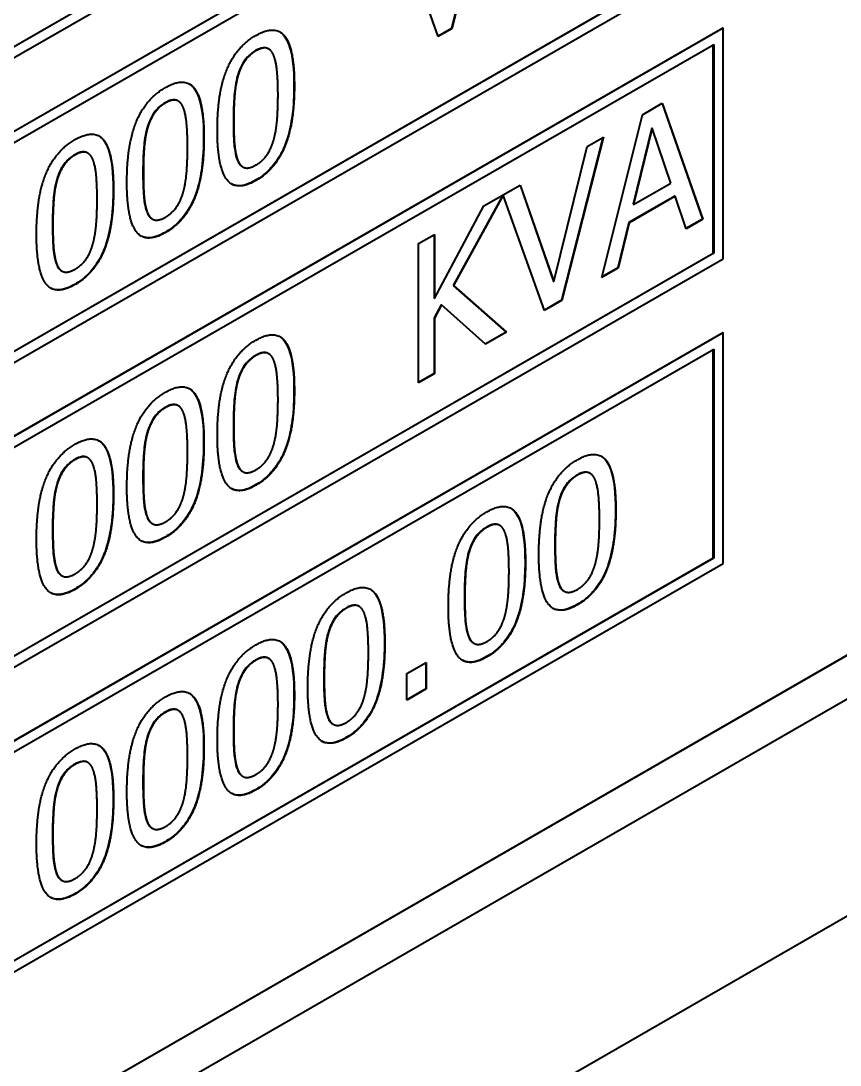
# Model space of a CAD drawing. Header units: millimetres. Extents: x 0 to 4752, y 0 to 3360.
# Drawn here: x 4292.37 to 4304.67, y 2266.93 to 2282.62 of the extents above; entities that cross this region are included whole.
import ezdxf

# ---------------------------------------------------------------- set-up
doc = ezdxf.new("R2010")
doc.units = ezdxf.units.MM
doc.header["$LTSCALE"] = 8
doc.layers.add('가시적인 것(ISO)', color=3, linetype='Continuous', lineweight=40)
doc.layers.add('가시적인 좁은 것(ISO)', color=3, linetype='Continuous', lineweight=35)

msp = doc.modelspace()

# ---------------------------------------------------------------- linework, layer by layer
at = {"layer": '가시적인 것(ISO)'}
for p, q in [((4260.867, 2247.802), (4333.365, 2289.551)), ((4333.371, 2289.548), (4260.868, 2247.796)), ((4339.54, 2289.183), (4254.687, 2240.319)), ((4260.35, 2246.844), (4333.889, 2289.192)), ((4283.967, 2277.286), (4302.918, 2288.199)), ((4284.109, 2277.537), (4302.77, 2288.284)), ((4302.776, 2288.281), (4284.109, 2277.531)), ((4283.961, 2276.177), (4302.912, 2287.09)), ((4302.918, 2287.087), (4283.967, 2276.174)), ((4284.109, 2276.092), (4302.776, 2286.842)), ((4299.32, 2284.411), (4298.835, 2282.503)), ((4299.328, 2284.415), (4298.84, 2282.499)), ((4284.109, 2272.959), (4302.77, 2283.706)), ((4302.776, 2283.702), (4284.109, 2272.952)), ((4298.638, 2282.383), (4298.151, 2283.737)), ((4283.967, 2272.707), (4302.918, 2283.62)), ((4283.961, 2271.599), (4302.912, 2282.512)), ((4302.918, 2282.508), (4283.967, 2271.596)), ((4298.835, 2282.503), (4298.636, 2282.388)), ((4298.84, 2282.499), (4298.638, 2282.383)), ((4298.835, 2282.503), (4298.84, 2282.499)), ((4302.912, 2282.512), (4302.918, 2282.508)), ((4302.918, 2279.042), (4302.918, 2282.508)), ((4284.109, 2271.514), (4302.776, 2282.264)), ((4302.77, 2279.127), (4302.77, 2282.26)), ((4302.776, 2282.264), (4302.776, 2279.124)), ((4296.085, 2282.197), (4296.091, 2282.194)), ((4294.727, 2281.415), (4294.733, 2281.411)), ((4301.707, 2281.207), (4302.003, 2281.378)), ((4302, 2281.376), (4302.608, 2279.639)), ((4302.003, 2281.378), (4302.614, 2279.636)), ((4301.097, 2278.763), (4301.707, 2281.207)), ((4301.844, 2281.007), (4301.565, 2279.861)), ((4301.849, 2281.004), (4301.571, 2279.858)), ((4301.844, 2281.007), (4301.849, 2281.004)), ((4302.13, 2280.18), (4301.849, 2281.004)), ((4301.111, 2280.864), (4300.49, 2278.42)), ((4301.119, 2280.868), (4300.495, 2278.416)), ((4300.874, 2280.727), (4301.119, 2280.868)), ((4300.372, 2278.7), (4300.874, 2280.727)), ((4293.369, 2280.633), (4293.374, 2280.629)), ((4295.698, 2280.425), (4295.704, 2280.421)), ((4299.325, 2279.835), (4299.871, 2280.149)), ((4299.867, 2280.147), (4300.367, 2278.703)), ((4299.871, 2280.149), (4300.372, 2278.7)), ((4301.571, 2279.858), (4302.13, 2280.18)), ((4299.607, 2279.998), (4298.863, 2278.641)), ((4299.614, 2279.996), (4298.869, 2278.638)), ((4299.609, 2279.999), (4299.614, 2279.996)), ((4300.236, 2278.267), (4299.614, 2279.996)), ((4302.19, 2279.984), (4301.499, 2279.586)), ((4302.196, 2279.981), (4301.505, 2279.583)), ((4302.19, 2279.984), (4302.196, 2279.981)), ((4302.36, 2279.49), (4302.196, 2279.981)), ((4298.583, 2278.446), (4299.325, 2279.835)), ((4301.565, 2279.861), (4301.571, 2279.858)), ((4294.34, 2279.643), (4294.345, 2279.639)), ((4301.499, 2279.586), (4301.335, 2278.906)), ((4301.505, 2279.583), (4301.34, 2278.903)), ((4301.499, 2279.586), (4301.505, 2279.583)), ((4302.608, 2279.639), (4302.358, 2279.496)), ((4302.614, 2279.636), (4302.36, 2279.49)), ((4302.608, 2279.639), (4302.614, 2279.636)), ((4298.342, 2279.269), (4298.583, 2279.408)), ((4298.342, 2277.176), (4298.342, 2279.269)), ((4298.577, 2279.404), (4298.577, 2278.449)), ((4298.583, 2279.408), (4298.583, 2278.446)), ((4284.109, 2268.381), (4302.77, 2279.127)), ((4302.776, 2279.124), (4284.109, 2268.374)), ((4302.77, 2279.127), (4302.776, 2279.124)), ((4283.967, 2268.129), (4302.918, 2279.042)), ((4292.981, 2278.86), (4292.987, 2278.857)), ((4301.34, 2278.903), (4301.097, 2278.763)), ((4301.335, 2278.906), (4301.099, 2278.77)), ((4301.335, 2278.906), (4301.34, 2278.903)), ((4298.863, 2278.641), (4299.657, 2277.94)), ((4298.863, 2278.641), (4298.869, 2278.638)), ((4298.869, 2278.638), (4299.662, 2277.937)), ((4300.367, 2278.703), (4300.372, 2278.7)), ((4298.577, 2278.449), (4298.583, 2278.446)), ((4298.682, 2278.352), (4298.577, 2278.154)), ((4298.688, 2278.349), (4298.583, 2278.151)), ((4298.682, 2278.352), (4298.688, 2278.349)), ((4299.35, 2277.757), (4298.688, 2278.349)), ((4300.49, 2278.42), (4300.234, 2278.272)), ((4300.495, 2278.416), (4300.236, 2278.267)), ((4300.49, 2278.42), (4300.495, 2278.416)), ((4298.577, 2278.154), (4298.577, 2277.318)), ((4298.577, 2278.154), (4298.583, 2278.151)), ((4298.583, 2278.151), (4298.583, 2277.315)), ((4283.961, 2267.021), (4302.912, 2277.933)), ((4302.918, 2277.93), (4283.967, 2267.017)), ((4299.657, 2277.94), (4299.345, 2277.761)), ((4299.662, 2277.937), (4299.35, 2277.757)), ((4299.657, 2277.94), (4299.662, 2277.937)), ((4302.912, 2277.933), (4302.918, 2277.93)), ((4302.918, 2274.464), (4302.918, 2277.93)), ((4284.109, 2266.935), (4302.776, 2277.685)), ((4302.776, 2277.685), (4302.776, 2274.546)), ((4296.085, 2277.619), (4296.091, 2277.615)), ((4302.77, 2274.549), (4302.77, 2277.682)), ((4298.577, 2277.318), (4298.342, 2277.183)), ((4298.583, 2277.315), (4298.342, 2277.176)), ((4298.577, 2277.318), (4298.583, 2277.315)), ((4294.727, 2276.836), (4294.733, 2276.833)), ((4293.369, 2276.054), (4293.374, 2276.051)), ((4295.698, 2275.846), (4295.704, 2275.843)), ((4300.915, 2275.821), (4300.92, 2275.818)), ((4294.34, 2275.064), (4294.345, 2275.061)), ((4299.556, 2275.039), (4299.562, 2275.036)), ((4284.109, 2263.802), (4302.77, 2274.549)), ((4302.776, 2274.546), (4284.109, 2263.796)), ((4302.77, 2274.549), (4302.776, 2274.546)), ((4283.967, 2263.551), (4302.918, 2274.464)), ((4292.981, 2274.282), (4292.987, 2274.279)), ((4300.527, 2274.049), (4300.533, 2274.046)), ((4297.444, 2273.823), (4297.449, 2273.819)), ((4299.169, 2273.267), (4299.174, 2273.264)), ((4296.085, 2273.04), (4296.091, 2273.037)), ((4298.166, 2272.811), (4298.456, 2272.978)), ((4298.456, 2272.978), (4298.456, 2272.578)), ((4298.45, 2272.975), (4298.45, 2272.581)), ((4298.166, 2272.411), (4298.166, 2272.811)), ((4298.45, 2272.581), (4298.166, 2272.417)), ((4298.456, 2272.578), (4298.166, 2272.411)), ((4298.45, 2272.581), (4298.456, 2272.578)), ((4294.727, 2272.258), (4294.733, 2272.255)), ((4297.056, 2272.05), (4297.062, 2272.047)), ((4293.369, 2271.476), (4293.374, 2271.473)), ((4295.698, 2271.268), (4295.704, 2271.265)), ((4294.34, 2270.486), (4294.345, 2270.483)), ((4292.981, 2269.704), (4292.987, 2269.7))]:
    msp.add_line(p, q, dxfattribs=at)
for points in [[(4295.32, 2280.973), (4295.32, 2281.54), (4295.603, 2282.227), (4295.899, 2282.398)], [(4295.899, 2282.398), (4296.197, 2282.569), (4296.477, 2282.188), (4296.477, 2281.642)], [(4295.899, 2282.165), (4295.798, 2282.107), (4295.667, 2281.922), (4295.629, 2281.789)], [(4296.165, 2282.101), (4296.128, 2282.187), (4296, 2282.224), (4295.899, 2282.165)], [(4296.231, 2281.5), (4296.231, 2281.715), (4296.201, 2282.015), (4296.165, 2282.101)], [(4295.629, 2281.789), (4295.593, 2281.661), (4295.566, 2281.321), (4295.566, 2281.115)], [(4293.961, 2280.191), (4293.961, 2280.758), (4294.244, 2281.445), (4294.541, 2281.615)], [(4294.541, 2281.615), (4294.839, 2281.787), (4295.119, 2281.405), (4295.119, 2280.859)], [(4296.477, 2281.642), (4296.477, 2281.078), (4296.194, 2280.388), (4295.899, 2280.218)], [(4296.166, 2280.825), (4296.201, 2280.949), (4296.231, 2281.284), (4296.231, 2281.5)], [(4294.541, 2281.383), (4294.44, 2281.325), (4294.309, 2281.139), (4294.271, 2281.007)], [(4294.806, 2281.319), (4294.77, 2281.405), (4294.642, 2281.441), (4294.541, 2281.383)], [(4294.872, 2280.717), (4294.872, 2280.933), (4294.843, 2281.233), (4294.806, 2281.319)], [(4294.271, 2281.007), (4294.234, 2280.879), (4294.208, 2280.538), (4294.208, 2280.333)], [(4295.566, 2281.115), (4295.566, 2280.895), (4295.59, 2280.613), (4295.628, 2280.52)], [(4292.603, 2279.409), (4292.603, 2279.975), (4292.886, 2280.662), (4293.182, 2280.833)], [(4293.182, 2280.833), (4293.48, 2281.005), (4293.76, 2280.623), (4293.76, 2280.077)], [(4295.119, 2280.859), (4295.119, 2280.296), (4294.836, 2279.606), (4294.541, 2279.436)], [(4295.899, 2280.218), (4295.6, 2280.046), (4295.32, 2280.422), (4295.32, 2280.973)], [(4295.899, 2280.451), (4295.999, 2280.508), (4296.129, 2280.693), (4296.166, 2280.825)], [(4294.808, 2280.043), (4294.843, 2280.166), (4294.872, 2280.502), (4294.872, 2280.717)], [(4293.182, 2280.601), (4293.081, 2280.542), (4292.951, 2280.357), (4292.912, 2280.225)], [(4293.448, 2280.537), (4293.411, 2280.622), (4293.284, 2280.659), (4293.182, 2280.601)], [(4293.514, 2279.935), (4293.514, 2280.151), (4293.485, 2280.451), (4293.448, 2280.537)], [(4295.628, 2280.52), (4295.663, 2280.432), (4295.794, 2280.39), (4295.899, 2280.451)], [(4292.912, 2280.225), (4292.876, 2280.097), (4292.849, 2279.756), (4292.849, 2279.551)], [(4294.208, 2280.333), (4294.208, 2280.113), (4294.231, 2279.831), (4294.269, 2279.738)], [(4293.76, 2280.077), (4293.76, 2279.514), (4293.477, 2278.824), (4293.182, 2278.654)], [(4294.541, 2279.436), (4294.242, 2279.264), (4293.961, 2279.64), (4293.961, 2280.191)], [(4294.541, 2279.668), (4294.641, 2279.726), (4294.771, 2279.911), (4294.808, 2280.043)], [(4293.449, 2279.26), (4293.485, 2279.384), (4293.514, 2279.72), (4293.514, 2279.935)], [(4294.269, 2279.738), (4294.305, 2279.649), (4294.435, 2279.607), (4294.541, 2279.668)], [(4292.849, 2279.551), (4292.849, 2279.33), (4292.873, 2279.049), (4292.911, 2278.955)], [(4293.182, 2278.654), (4292.883, 2278.481), (4292.603, 2278.858), (4292.603, 2279.409)], [(4293.182, 2278.886), (4293.282, 2278.944), (4293.413, 2279.129), (4293.449, 2279.26)], [(4292.911, 2278.955), (4292.946, 2278.867), (4293.077, 2278.825), (4293.182, 2278.886)], [(4295.899, 2277.819), (4296.197, 2277.991), (4296.477, 2277.609), (4296.477, 2277.063)], [(4295.32, 2276.395), (4295.32, 2276.962), (4295.603, 2277.649), (4295.899, 2277.819)], [(4295.899, 2277.587), (4295.798, 2277.529), (4295.667, 2277.343), (4295.629, 2277.211)], [(4296.165, 2277.523), (4296.128, 2277.609), (4296, 2277.645), (4295.899, 2277.587)], [(4296.231, 2276.921), (4296.231, 2277.137), (4296.201, 2277.437), (4296.165, 2277.523)], [(4294.541, 2277.037), (4294.839, 2277.209), (4295.119, 2276.827), (4295.119, 2276.281)], [(4295.629, 2277.211), (4295.593, 2277.083), (4295.566, 2276.742), (4295.566, 2276.537)], [(4296.477, 2277.063), (4296.477, 2276.5), (4296.194, 2275.81), (4295.899, 2275.64)], [(4293.961, 2275.613), (4293.961, 2276.179), (4294.244, 2276.866), (4294.541, 2277.037)], [(4296.166, 2276.247), (4296.201, 2276.37), (4296.231, 2276.706), (4296.231, 2276.921)], [(4294.541, 2276.805), (4294.44, 2276.746), (4294.309, 2276.561), (4294.271, 2276.429)], [(4294.806, 2276.741), (4294.77, 2276.826), (4294.642, 2276.863), (4294.541, 2276.805)], [(4294.872, 2276.139), (4294.872, 2276.355), (4294.843, 2276.655), (4294.806, 2276.741)], [(4294.271, 2276.429), (4294.234, 2276.301), (4294.208, 2275.96), (4294.208, 2275.755)], [(4295.566, 2276.537), (4295.566, 2276.317), (4295.59, 2276.035), (4295.628, 2275.942)], [(4293.182, 2276.255), (4293.48, 2276.426), (4293.76, 2276.045), (4293.76, 2275.499)], [(4295.119, 2276.281), (4295.119, 2275.718), (4294.836, 2275.027), (4294.541, 2274.858)], [(4295.899, 2275.64), (4295.6, 2275.468), (4295.32, 2275.844), (4295.32, 2276.395)], [(4292.603, 2274.831), (4292.603, 2275.397), (4292.886, 2276.084), (4293.182, 2276.255)], [(4294.808, 2275.464), (4294.843, 2275.588), (4294.872, 2275.924), (4294.872, 2276.139)], [(4295.899, 2275.872), (4295.999, 2275.93), (4296.129, 2276.115), (4296.166, 2276.247)], [(4293.182, 2276.023), (4293.081, 2275.964), (4292.951, 2275.779), (4292.912, 2275.647)], [(4293.448, 2275.958), (4293.411, 2276.044), (4293.284, 2276.081), (4293.182, 2276.023)], [(4293.514, 2275.357), (4293.514, 2275.572), (4293.485, 2275.873), (4293.448, 2275.958)], [(4300.149, 2274.598), (4300.149, 2275.164), (4300.432, 2275.851), (4300.728, 2276.022)], [(4300.728, 2276.022), (4301.026, 2276.193), (4301.306, 2275.812), (4301.306, 2275.266)], [(4295.628, 2275.942), (4295.663, 2275.853), (4295.794, 2275.811), (4295.899, 2275.872)], [(4300.994, 2275.725), (4300.957, 2275.811), (4300.83, 2275.848), (4300.728, 2275.79)], [(4292.912, 2275.647), (4292.876, 2275.519), (4292.849, 2275.178), (4292.849, 2274.973)], [(4294.208, 2275.755), (4294.208, 2275.534), (4294.231, 2275.253), (4294.269, 2275.159)], [(4300.728, 2275.79), (4300.627, 2275.731), (4300.497, 2275.546), (4300.458, 2275.414)], [(4301.06, 2275.124), (4301.06, 2275.339), (4301.03, 2275.64), (4300.994, 2275.725)], [(4293.76, 2275.499), (4293.76, 2274.936), (4293.477, 2274.245), (4293.182, 2274.075)], [(4294.541, 2274.858), (4294.242, 2274.685), (4293.961, 2275.062), (4293.961, 2275.613)], [(4293.449, 2274.682), (4293.485, 2274.806), (4293.514, 2275.142), (4293.514, 2275.357)], [(4294.541, 2275.09), (4294.641, 2275.147), (4294.771, 2275.333), (4294.808, 2275.464)], [(4300.458, 2275.414), (4300.422, 2275.286), (4300.395, 2274.945), (4300.395, 2274.74)], [(4298.79, 2273.816), (4298.79, 2274.382), (4299.074, 2275.069), (4299.37, 2275.24)], [(4299.37, 2275.24), (4299.668, 2275.411), (4299.948, 2275.03), (4299.948, 2274.484)], [(4301.306, 2275.266), (4301.306, 2274.703), (4301.023, 2274.012), (4300.728, 2273.843)], [(4294.269, 2275.159), (4294.305, 2275.071), (4294.435, 2275.029), (4294.541, 2275.09)], [(4299.635, 2274.943), (4299.599, 2275.029), (4299.471, 2275.066), (4299.37, 2275.007)], [(4300.995, 2274.449), (4301.03, 2274.573), (4301.06, 2274.909), (4301.06, 2275.124)], [(4292.849, 2274.973), (4292.849, 2274.752), (4292.873, 2274.47), (4292.911, 2274.377)], [(4299.37, 2275.007), (4299.269, 2274.949), (4299.138, 2274.764), (4299.1, 2274.631)], [(4299.701, 2274.342), (4299.701, 2274.557), (4299.672, 2274.857), (4299.635, 2274.943)], [(4293.182, 2274.075), (4292.883, 2273.903), (4292.603, 2274.279), (4292.603, 2274.831)], [(4300.395, 2274.74), (4300.395, 2274.519), (4300.419, 2274.238), (4300.457, 2274.144)], [(4293.182, 2274.308), (4293.282, 2274.365), (4293.413, 2274.551), (4293.449, 2274.682)], [(4299.1, 2274.631), (4299.063, 2274.504), (4299.037, 2274.163), (4299.037, 2273.957)], [(4300.728, 2273.843), (4300.429, 2273.67), (4300.149, 2274.047), (4300.149, 2274.598)], [(4299.948, 2274.484), (4299.948, 2273.921), (4299.665, 2273.23), (4299.37, 2273.06)], [(4300.728, 2274.075), (4300.828, 2274.132), (4300.959, 2274.318), (4300.995, 2274.449)], [(4292.911, 2274.377), (4292.946, 2274.289), (4293.077, 2274.247), (4293.182, 2274.308)], [(4299.637, 2273.667), (4299.672, 2273.791), (4299.701, 2274.126), (4299.701, 2274.342)], [(4297.258, 2274.023), (4297.555, 2274.195), (4297.836, 2273.813), (4297.836, 2273.267)], [(4300.457, 2274.144), (4300.492, 2274.056), (4300.623, 2274.014), (4300.728, 2274.075)], [(4296.678, 2272.599), (4296.678, 2273.166), (4296.961, 2273.853), (4297.258, 2274.023)], [(4299.037, 2273.957), (4299.037, 2273.737), (4299.06, 2273.455), (4299.099, 2273.362)], [(4297.258, 2273.791), (4297.156, 2273.733), (4297.026, 2273.547), (4296.988, 2273.415)], [(4297.523, 2273.727), (4297.486, 2273.812), (4297.359, 2273.849), (4297.258, 2273.791)], [(4299.37, 2273.06), (4299.071, 2272.888), (4298.79, 2273.264), (4298.79, 2273.816)], [(4297.589, 2273.125), (4297.589, 2273.341), (4297.56, 2273.641), (4297.523, 2273.727)], [(4299.37, 2273.293), (4299.47, 2273.35), (4299.6, 2273.536), (4299.637, 2273.667)], [(4295.899, 2273.241), (4296.197, 2273.413), (4296.477, 2273.031), (4296.477, 2272.485)], [(4296.988, 2273.415), (4296.951, 2273.287), (4296.925, 2272.946), (4296.925, 2272.741)], [(4299.099, 2273.362), (4299.134, 2273.274), (4299.264, 2273.232), (4299.37, 2273.293)], [(4295.32, 2271.817), (4295.32, 2272.383), (4295.603, 2273.07), (4295.899, 2273.241)], [(4297.836, 2273.267), (4297.836, 2272.704), (4297.552, 2272.014), (4297.258, 2271.844)], [(4295.899, 2273.009), (4295.798, 2272.95), (4295.667, 2272.765), (4295.629, 2272.633)], [(4296.165, 2272.945), (4296.128, 2273.03), (4296, 2273.067), (4295.899, 2273.009)], [(4297.525, 2272.45), (4297.56, 2272.574), (4297.589, 2272.91), (4297.589, 2273.125)], [(4296.231, 2272.343), (4296.231, 2272.559), (4296.201, 2272.859), (4296.165, 2272.945)], [(4296.925, 2272.741), (4296.925, 2272.521), (4296.948, 2272.239), (4296.986, 2272.146)], [(4294.541, 2272.459), (4294.839, 2272.63), (4295.119, 2272.249), (4295.119, 2271.703)], [(4295.629, 2272.633), (4295.593, 2272.505), (4295.566, 2272.164), (4295.566, 2271.959)], [(4297.258, 2271.844), (4296.958, 2271.672), (4296.678, 2272.048), (4296.678, 2272.599)], [(4293.961, 2271.035), (4293.961, 2271.601), (4294.244, 2272.288), (4294.541, 2272.459)], [(4296.477, 2272.485), (4296.477, 2271.922), (4296.194, 2271.231), (4295.899, 2271.062)], [(4297.258, 2272.076), (4297.357, 2272.134), (4297.488, 2272.319), (4297.525, 2272.45)], [(4294.541, 2272.226), (4294.44, 2272.168), (4294.309, 2271.983), (4294.271, 2271.851)], [(4294.806, 2272.162), (4294.77, 2272.248), (4294.642, 2272.285), (4294.541, 2272.226)], [(4296.166, 2271.668), (4296.201, 2271.792), (4296.231, 2272.128), (4296.231, 2272.343)], [(4294.872, 2271.561), (4294.872, 2271.776), (4294.843, 2272.077), (4294.806, 2272.162)], [(4296.986, 2272.146), (4297.021, 2272.057), (4297.152, 2272.015), (4297.258, 2272.076)], [(4295.566, 2271.959), (4295.566, 2271.738), (4295.59, 2271.457), (4295.628, 2271.363)], [(4293.182, 2271.677), (4293.48, 2271.848), (4293.76, 2271.467), (4293.76, 2270.921)], [(4294.271, 2271.851), (4294.234, 2271.723), (4294.208, 2271.382), (4294.208, 2271.177)], [(4295.899, 2271.062), (4295.6, 2270.889), (4295.32, 2271.266), (4295.32, 2271.817)], [(4292.603, 2270.252), (4292.603, 2270.819), (4292.886, 2271.506), (4293.182, 2271.677)], [(4295.119, 2271.703), (4295.119, 2271.14), (4294.836, 2270.449), (4294.541, 2270.279)], [(4295.899, 2271.294), (4295.999, 2271.351), (4296.129, 2271.537), (4296.166, 2271.668)], [(4293.182, 2271.444), (4293.081, 2271.386), (4292.951, 2271.201), (4292.912, 2271.068)], [(4293.448, 2271.38), (4293.411, 2271.466), (4293.284, 2271.503), (4293.182, 2271.444)], [(4294.808, 2270.886), (4294.843, 2271.01), (4294.872, 2271.345), (4294.872, 2271.561)], [(4293.514, 2270.779), (4293.514, 2270.994), (4293.485, 2271.294), (4293.448, 2271.38)], [(4295.628, 2271.363), (4295.663, 2271.275), (4295.794, 2271.233), (4295.899, 2271.294)], [(4294.208, 2271.177), (4294.208, 2270.956), (4294.231, 2270.674), (4294.269, 2270.581)], [(4292.912, 2271.068), (4292.876, 2270.94), (4292.849, 2270.6), (4292.849, 2270.394)], [(4294.541, 2270.279), (4294.242, 2270.107), (4293.961, 2270.483), (4293.961, 2271.035)], [(4293.76, 2270.921), (4293.76, 2270.357), (4293.477, 2269.667), (4293.182, 2269.497)], [(4294.541, 2270.512), (4294.641, 2270.569), (4294.771, 2270.755), (4294.808, 2270.886)], [(4293.449, 2270.104), (4293.485, 2270.228), (4293.514, 2270.563), (4293.514, 2270.779)], [(4294.269, 2270.581), (4294.305, 2270.493), (4294.435, 2270.451), (4294.541, 2270.512)], [(4292.849, 2270.394), (4292.849, 2270.174), (4292.873, 2269.892), (4292.911, 2269.799)], [(4293.182, 2269.497), (4292.883, 2269.325), (4292.603, 2269.701), (4292.603, 2270.252)], [(4293.182, 2269.73), (4293.282, 2269.787), (4293.413, 2269.972), (4293.449, 2270.104)], [(4292.911, 2269.799), (4292.946, 2269.711), (4293.077, 2269.669), (4293.182, 2269.73)]]:
    msp.add_open_spline(points, degree=2, dxfattribs=at)
for points, knots in [([(4296.257, 2282.451), (4296.265, 2282.446), (4296.273, 2282.441), (4296.311, 2282.411), (4296.356, 2282.364), (4296.453, 2282.098), (4296.471, 2281.875), (4296.471, 2281.645)], [-0.1967538, -0.1967538, -0.1967538, -0.1967538, -0.1778314, -0.1778314, -0.1056911, -0.1056911, 0, 0, 0, 0]), ([(4295.893, 2282.169), (4295.871, 2282.156), (4295.848, 2282.141), (4295.806, 2282.107), (4295.787, 2282.089), (4295.749, 2282.048), (4295.721, 2282.014), (4295.662, 2281.908), (4295.64, 2281.849), (4295.624, 2281.793)], [-0.08997993, -0.08997993, -0.08997993, -0.08997993, -0.06661875, -0.06661875, -0.04544513, -0.04544513, -0.02339217, -0.02339217, 0, 0, 0, 0]), ([(4296.085, 2282.197), (4296.085, 2282.198), (4296.084, 2282.198), (4296.055, 2282.213), (4296.029, 2282.214), (4295.972, 2282.207), (4295.932, 2282.191), (4295.893, 2282.169)], [-0.03284508, -0.03284508, -0.03284508, -0.03284508, -0.03244493, -0.03244493, -0.02060767, -0.02060767, 0, 0, 0, 0]), ([(4295.624, 2281.793), (4295.595, 2281.693), (4295.581, 2281.587), (4295.57, 2281.449), (4295.561, 2281.323), (4295.561, 2281.119)], [-0.2872609, -0.2872609, -0.2872609, -0.2872609, -0.0939422, -0.0939422, 0, 0, 0, 0]), ([(4294.898, 2281.669), (4294.907, 2281.664), (4294.915, 2281.658), (4294.952, 2281.629), (4294.998, 2281.582), (4295.095, 2281.316), (4295.113, 2281.093), (4295.113, 2280.863)], [-0.1967538, -0.1967538, -0.1967538, -0.1967538, -0.1778314, -0.1778314, -0.1056911, -0.1056911, 0, 0, 0, 0]), ([(4296.471, 2281.645), (4296.471, 2281.502), (4296.465, 2281.348), (4296.429, 2281.078), (4296.404, 2280.951), (4296.341, 2280.76), (4296.307, 2280.674), (4296.214, 2280.513), (4296.165, 2280.448), (4296.041, 2280.319), (4295.967, 2280.264), (4295.893, 2280.221)], [-0.2680321, -0.2680321, -0.2680321, -0.2680321, -0.1780903, -0.1780903, -0.1090851, -0.1090851, -0.0707526, -0.0707526, -0.0392192, -0.0392192, 0, 0, 0, 0]), ([(4294.535, 2281.386), (4294.513, 2281.373), (4294.49, 2281.358), (4294.448, 2281.325), (4294.428, 2281.307), (4294.39, 2281.265), (4294.363, 2281.231), (4294.304, 2281.125), (4294.282, 2281.067), (4294.265, 2281.01)], [-0.08997993, -0.08997993, -0.08997993, -0.08997993, -0.06661875, -0.06661875, -0.04544513, -0.04544513, -0.02339217, -0.02339217, 0, 0, 0, 0]), ([(4294.727, 2281.415), (4294.726, 2281.415), (4294.725, 2281.416), (4294.697, 2281.431), (4294.67, 2281.432), (4294.613, 2281.425), (4294.574, 2281.409), (4294.535, 2281.386)], [-0.03284508, -0.03284508, -0.03284508, -0.03284508, -0.03244493, -0.03244493, -0.02060767, -0.02060767, 0, 0, 0, 0]), ([(4294.265, 2281.01), (4294.237, 2280.911), (4294.223, 2280.805), (4294.212, 2280.667), (4294.202, 2280.541), (4294.202, 2280.336)], [-0.2872609, -0.2872609, -0.2872609, -0.2872609, -0.0939422, -0.0939422, 0, 0, 0, 0]), ([(4295.561, 2281.119), (4295.561, 2281.002), (4295.563, 2280.869), (4295.576, 2280.713), (4295.586, 2280.612), (4295.622, 2280.523)], [-0.189822, -0.189822, -0.189822, -0.189822, -0.0541151, -0.0541151, 0, 0, 0, 0]), ([(4293.54, 2280.887), (4293.548, 2280.882), (4293.557, 2280.876), (4293.594, 2280.847), (4293.64, 2280.8), (4293.736, 2280.534), (4293.755, 2280.311), (4293.755, 2280.08)], [-0.1967538, -0.1967538, -0.1967538, -0.1967538, -0.1778314, -0.1778314, -0.1056911, -0.1056911, 0, 0, 0, 0]), ([(4295.113, 2280.863), (4295.113, 2280.72), (4295.106, 2280.565), (4295.071, 2280.296), (4295.046, 2280.168), (4294.983, 2279.978), (4294.949, 2279.892), (4294.855, 2279.731), (4294.807, 2279.666), (4294.683, 2279.537), (4294.609, 2279.482), (4294.535, 2279.439)], [-0.2680321, -0.2680321, -0.2680321, -0.2680321, -0.1780903, -0.1780903, -0.1090851, -0.1090851, -0.0707526, -0.0707526, -0.0392192, -0.0392192, 0, 0, 0, 0]), ([(4293.177, 2280.604), (4293.154, 2280.591), (4293.132, 2280.576), (4293.09, 2280.543), (4293.07, 2280.525), (4293.032, 2280.483), (4293.004, 2280.449), (4292.945, 2280.343), (4292.923, 2280.285), (4292.907, 2280.228)], [-0.08997993, -0.08997993, -0.08997993, -0.08997993, -0.06661875, -0.06661875, -0.04544513, -0.04544513, -0.02339217, -0.02339217, 0, 0, 0, 0]), ([(4293.369, 2280.633), (4293.368, 2280.633), (4293.367, 2280.634), (4293.338, 2280.649), (4293.312, 2280.65), (4293.255, 2280.643), (4293.216, 2280.626), (4293.177, 2280.604)], [-0.03284508, -0.03284508, -0.03284508, -0.03284508, -0.03244493, -0.03244493, -0.02060767, -0.02060767, 0, 0, 0, 0]), ([(4295.622, 2280.523), (4295.631, 2280.5), (4295.643, 2280.479), (4295.668, 2280.446), (4295.682, 2280.434), (4295.698, 2280.425)], [-0.0500509, -0.0500509, -0.0500509, -0.0500509, -0.04141394, -0.04141394, -0.03402, -0.03402, -0.03402, -0.03402]), ([(4292.907, 2280.228), (4292.878, 2280.129), (4292.864, 2280.023), (4292.853, 2279.885), (4292.844, 2279.759), (4292.844, 2279.554)], [-0.2872609, -0.2872609, -0.2872609, -0.2872609, -0.0939422, -0.0939422, 0, 0, 0, 0]), ([(4294.202, 2280.336), (4294.202, 2280.22), (4294.205, 2280.086), (4294.218, 2279.931), (4294.227, 2279.83), (4294.264, 2279.741)], [-0.189822, -0.189822, -0.189822, -0.189822, -0.0541151, -0.0541151, 0, 0, 0, 0]), ([(4295.893, 2280.221), (4295.848, 2280.195), (4295.801, 2280.173), (4295.716, 2280.145), (4295.676, 2280.138), (4295.599, 2280.14), (4295.564, 2280.149), (4295.533, 2280.167)], [-0.4075803, -0.4075803, -0.4075803, -0.4075803, -0.3359098, -0.3359098, -0.270443, -0.270443, -0.2011203, -0.2011203, -0.2011203, -0.2011203]), ([(4293.755, 2280.08), (4293.755, 2279.938), (4293.748, 2279.783), (4293.712, 2279.513), (4293.688, 2279.386), (4293.624, 2279.195), (4293.591, 2279.11), (4293.497, 2278.949), (4293.448, 2278.884), (4293.324, 2278.754), (4293.251, 2278.7), (4293.177, 2278.657)], [-0.2680321, -0.2680321, -0.2680321, -0.2680321, -0.1780903, -0.1780903, -0.1090851, -0.1090851, -0.0707526, -0.0707526, -0.0392192, -0.0392192, 0, 0, 0, 0]), ([(4294.264, 2279.741), (4294.273, 2279.718), (4294.284, 2279.697), (4294.31, 2279.664), (4294.324, 2279.652), (4294.34, 2279.643)], [-0.0500509, -0.0500509, -0.0500509, -0.0500509, -0.04141394, -0.04141394, -0.03402, -0.03402, -0.03402, -0.03402]), ([(4292.844, 2279.554), (4292.844, 2279.438), (4292.846, 2279.304), (4292.859, 2279.148), (4292.869, 2279.048), (4292.905, 2278.959)], [-0.189822, -0.189822, -0.189822, -0.189822, -0.0541151, -0.0541151, 0, 0, 0, 0]), ([(4294.535, 2279.439), (4294.489, 2279.413), (4294.443, 2279.391), (4294.357, 2279.363), (4294.318, 2279.356), (4294.241, 2279.358), (4294.206, 2279.367), (4294.174, 2279.384)], [-0.4075803, -0.4075803, -0.4075803, -0.4075803, -0.3359098, -0.3359098, -0.270443, -0.270443, -0.2011203, -0.2011203, -0.2011203, -0.2011203]), ([(4292.905, 2278.959), (4292.915, 2278.936), (4292.926, 2278.915), (4292.952, 2278.882), (4292.965, 2278.869), (4292.981, 2278.86)], [-0.0500509, -0.0500509, -0.0500509, -0.0500509, -0.04141394, -0.04141394, -0.03402, -0.03402, -0.03402, -0.03402]), ([(4293.177, 2278.657), (4293.131, 2278.631), (4293.085, 2278.609), (4292.999, 2278.581), (4292.959, 2278.574), (4292.882, 2278.575), (4292.847, 2278.585), (4292.816, 2278.602)], [-0.4075803, -0.4075803, -0.4075803, -0.4075803, -0.3359098, -0.3359098, -0.270443, -0.270443, -0.2011203, -0.2011203, -0.2011203, -0.2011203]), ([(4296.257, 2277.873), (4296.265, 2277.868), (4296.273, 2277.862), (4296.311, 2277.833), (4296.356, 2277.786), (4296.453, 2277.52), (4296.471, 2277.297), (4296.471, 2277.067)], [-0.1967538, -0.1967538, -0.1967538, -0.1967538, -0.1778314, -0.1778314, -0.1056911, -0.1056911, 0, 0, 0, 0]), ([(4295.893, 2277.59), (4295.871, 2277.577), (4295.848, 2277.562), (4295.806, 2277.529), (4295.787, 2277.511), (4295.749, 2277.469), (4295.721, 2277.435), (4295.662, 2277.329), (4295.64, 2277.271), (4295.624, 2277.214)], [-0.08997993, -0.08997993, -0.08997993, -0.08997993, -0.06661875, -0.06661875, -0.04544513, -0.04544513, -0.02339217, -0.02339217, 0, 0, 0, 0]), ([(4296.085, 2277.619), (4296.085, 2277.619), (4296.084, 2277.62), (4296.055, 2277.635), (4296.029, 2277.636), (4295.972, 2277.629), (4295.932, 2277.613), (4295.893, 2277.59)], [-0.03284508, -0.03284508, -0.03284508, -0.03284508, -0.03244493, -0.03244493, -0.02060767, -0.02060767, 0, 0, 0, 0]), ([(4295.624, 2277.214), (4295.595, 2277.115), (4295.581, 2277.009), (4295.57, 2276.871), (4295.561, 2276.745), (4295.561, 2276.54)], [-0.2872609, -0.2872609, -0.2872609, -0.2872609, -0.0939422, -0.0939422, 0, 0, 0, 0]), ([(4294.898, 2277.091), (4294.907, 2277.086), (4294.915, 2277.08), (4294.952, 2277.051), (4294.998, 2277.004), (4295.095, 2276.737), (4295.113, 2276.515), (4295.113, 2276.284)], [-0.1967538, -0.1967538, -0.1967538, -0.1967538, -0.1778314, -0.1778314, -0.1056911, -0.1056911, 0, 0, 0, 0]), ([(4296.471, 2277.067), (4296.471, 2276.924), (4296.465, 2276.769), (4296.429, 2276.5), (4296.404, 2276.372), (4296.341, 2276.182), (4296.307, 2276.096), (4296.214, 2275.935), (4296.165, 2275.87), (4296.041, 2275.741), (4295.967, 2275.686), (4295.893, 2275.643)], [-0.2680321, -0.2680321, -0.2680321, -0.2680321, -0.1780903, -0.1780903, -0.1090851, -0.1090851, -0.0707526, -0.0707526, -0.0392192, -0.0392192, 0, 0, 0, 0]), ([(4294.535, 2276.808), (4294.513, 2276.795), (4294.49, 2276.78), (4294.448, 2276.746), (4294.428, 2276.729), (4294.39, 2276.687), (4294.363, 2276.653), (4294.304, 2276.547), (4294.282, 2276.489), (4294.265, 2276.432)], [-0.08997993, -0.08997993, -0.08997993, -0.08997993, -0.06661875, -0.06661875, -0.04544513, -0.04544513, -0.02339217, -0.02339217, 0, 0, 0, 0]), ([(4294.727, 2276.836), (4294.726, 2276.837), (4294.725, 2276.838), (4294.697, 2276.853), (4294.67, 2276.854), (4294.613, 2276.847), (4294.574, 2276.83), (4294.535, 2276.808)], [-0.03284508, -0.03284508, -0.03284508, -0.03284508, -0.03244493, -0.03244493, -0.02060767, -0.02060767, 0, 0, 0, 0]), ([(4294.265, 2276.432), (4294.237, 2276.333), (4294.223, 2276.226), (4294.212, 2276.089), (4294.202, 2275.963), (4294.202, 2275.758)], [-0.2872609, -0.2872609, -0.2872609, -0.2872609, -0.0939422, -0.0939422, 0, 0, 0, 0]), ([(4295.561, 2276.54), (4295.561, 2276.424), (4295.563, 2276.29), (4295.576, 2276.135), (4295.586, 2276.034), (4295.622, 2275.945)], [-0.189822, -0.189822, -0.189822, -0.189822, -0.0541151, -0.0541151, 0, 0, 0, 0]), ([(4293.54, 2276.309), (4293.548, 2276.304), (4293.557, 2276.298), (4293.594, 2276.268), (4293.64, 2276.221), (4293.736, 2275.955), (4293.755, 2275.733), (4293.755, 2275.502)], [-0.1967538, -0.1967538, -0.1967538, -0.1967538, -0.1778314, -0.1778314, -0.1056911, -0.1056911, 0, 0, 0, 0]), ([(4295.113, 2276.284), (4295.113, 2276.142), (4295.106, 2275.987), (4295.071, 2275.717), (4295.046, 2275.59), (4294.983, 2275.399), (4294.949, 2275.314), (4294.855, 2275.153), (4294.807, 2275.088), (4294.683, 2274.958), (4294.609, 2274.904), (4294.535, 2274.861)], [-0.2680321, -0.2680321, -0.2680321, -0.2680321, -0.1780903, -0.1780903, -0.1090851, -0.1090851, -0.0707526, -0.0707526, -0.0392192, -0.0392192, 0, 0, 0, 0]), ([(4293.177, 2276.026), (4293.154, 2276.013), (4293.132, 2275.998), (4293.09, 2275.964), (4293.07, 2275.946), (4293.032, 2275.905), (4293.004, 2275.871), (4292.945, 2275.765), (4292.923, 2275.707), (4292.907, 2275.65)], [-0.08997993, -0.08997993, -0.08997993, -0.08997993, -0.06661875, -0.06661875, -0.04544513, -0.04544513, -0.02339217, -0.02339217, 0, 0, 0, 0]), ([(4293.369, 2276.054), (4293.368, 2276.055), (4293.367, 2276.055), (4293.338, 2276.071), (4293.312, 2276.071), (4293.255, 2276.065), (4293.216, 2276.048), (4293.177, 2276.026)], [-0.03284508, -0.03284508, -0.03284508, -0.03284508, -0.03244493, -0.03244493, -0.02060767, -0.02060767, 0, 0, 0, 0]), ([(4301.086, 2276.076), (4301.094, 2276.071), (4301.102, 2276.065), (4301.14, 2276.036), (4301.186, 2275.988), (4301.282, 2275.722), (4301.301, 2275.5), (4301.301, 2275.269)], [-0.1967538, -0.1967538, -0.1967538, -0.1967538, -0.1778314, -0.1778314, -0.1056911, -0.1056911, 0, 0, 0, 0]), ([(4295.622, 2275.945), (4295.631, 2275.922), (4295.643, 2275.901), (4295.668, 2275.868), (4295.682, 2275.856), (4295.698, 2275.846)], [-0.0500509, -0.0500509, -0.0500509, -0.0500509, -0.04141394, -0.04141394, -0.03402, -0.03402, -0.03402, -0.03402]), ([(4300.915, 2275.821), (4300.914, 2275.822), (4300.913, 2275.822), (4300.884, 2275.838), (4300.858, 2275.839), (4300.801, 2275.832), (4300.761, 2275.815), (4300.723, 2275.793)], [-0.03284508, -0.03284508, -0.03284508, -0.03284508, -0.03244493, -0.03244493, -0.02060767, -0.02060767, 0, 0, 0, 0]), ([(4292.907, 2275.65), (4292.878, 2275.55), (4292.864, 2275.444), (4292.853, 2275.306), (4292.844, 2275.181), (4292.844, 2274.976)], [-0.2872609, -0.2872609, -0.2872609, -0.2872609, -0.0939422, -0.0939422, 0, 0, 0, 0]), ([(4294.202, 2275.758), (4294.202, 2275.642), (4294.205, 2275.508), (4294.218, 2275.352), (4294.227, 2275.252), (4294.264, 2275.163)], [-0.189822, -0.189822, -0.189822, -0.189822, -0.0541151, -0.0541151, 0, 0, 0, 0]), ([(4300.723, 2275.793), (4300.7, 2275.78), (4300.678, 2275.765), (4300.635, 2275.731), (4300.616, 2275.713), (4300.578, 2275.672), (4300.55, 2275.638), (4300.491, 2275.532), (4300.469, 2275.474), (4300.453, 2275.417)], [-0.08997993, -0.08997993, -0.08997993, -0.08997993, -0.06661875, -0.06661875, -0.04544513, -0.04544513, -0.02339217, -0.02339217, 0, 0, 0, 0]), ([(4293.755, 2275.502), (4293.755, 2275.359), (4293.748, 2275.205), (4293.712, 2274.935), (4293.688, 2274.808), (4293.624, 2274.617), (4293.591, 2274.531), (4293.497, 2274.37), (4293.448, 2274.305), (4293.324, 2274.176), (4293.251, 2274.121), (4293.177, 2274.079)], [-0.2680321, -0.2680321, -0.2680321, -0.2680321, -0.1780903, -0.1780903, -0.1090851, -0.1090851, -0.0707526, -0.0707526, -0.0392192, -0.0392192, 0, 0, 0, 0]), ([(4295.893, 2275.643), (4295.848, 2275.617), (4295.801, 2275.595), (4295.716, 2275.567), (4295.676, 2275.56), (4295.599, 2275.562), (4295.564, 2275.571), (4295.533, 2275.588)], [-0.4075803, -0.4075803, -0.4075803, -0.4075803, -0.3359098, -0.3359098, -0.270443, -0.270443, -0.2011203, -0.2011203, -0.2011203, -0.2011203]), ([(4300.453, 2275.417), (4300.424, 2275.317), (4300.41, 2275.211), (4300.399, 2275.073), (4300.39, 2274.948), (4300.39, 2274.743)], [-0.2872609, -0.2872609, -0.2872609, -0.2872609, -0.0939422, -0.0939422, 0, 0, 0, 0]), ([(4299.728, 2275.293), (4299.736, 2275.288), (4299.744, 2275.283), (4299.781, 2275.253), (4299.827, 2275.206), (4299.924, 2274.94), (4299.942, 2274.717), (4299.942, 2274.487)], [-0.1967538, -0.1967538, -0.1967538, -0.1967538, -0.1778314, -0.1778314, -0.1056911, -0.1056911, 0, 0, 0, 0]), ([(4301.301, 2275.269), (4301.301, 2275.127), (4301.294, 2274.972), (4301.258, 2274.702), (4301.233, 2274.575), (4301.17, 2274.384), (4301.137, 2274.299), (4301.043, 2274.137), (4300.994, 2274.072), (4300.87, 2273.943), (4300.797, 2273.888), (4300.723, 2273.846)], [-0.2680321, -0.2680321, -0.2680321, -0.2680321, -0.1780903, -0.1780903, -0.1090851, -0.1090851, -0.0707526, -0.0707526, -0.0392192, -0.0392192, 0, 0, 0, 0]), ([(4294.264, 2275.163), (4294.273, 2275.14), (4294.284, 2275.119), (4294.31, 2275.086), (4294.324, 2275.073), (4294.34, 2275.064)], [-0.0500509, -0.0500509, -0.0500509, -0.0500509, -0.04141394, -0.04141394, -0.03402, -0.03402, -0.03402, -0.03402]), ([(4299.556, 2275.039), (4299.555, 2275.04), (4299.554, 2275.04), (4299.526, 2275.056), (4299.499, 2275.056), (4299.442, 2275.05), (4299.403, 2275.033), (4299.364, 2275.011)], [-0.03284508, -0.03284508, -0.03284508, -0.03284508, -0.03244493, -0.03244493, -0.02060767, -0.02060767, 0, 0, 0, 0]), ([(4292.844, 2274.976), (4292.844, 2274.859), (4292.846, 2274.726), (4292.859, 2274.57), (4292.869, 2274.47), (4292.905, 2274.38)], [-0.189822, -0.189822, -0.189822, -0.189822, -0.0541151, -0.0541151, 0, 0, 0, 0]), ([(4294.535, 2274.861), (4294.489, 2274.834), (4294.443, 2274.813), (4294.357, 2274.785), (4294.318, 2274.778), (4294.241, 2274.779), (4294.206, 2274.789), (4294.174, 2274.806)], [-0.4075803, -0.4075803, -0.4075803, -0.4075803, -0.3359098, -0.3359098, -0.270443, -0.270443, -0.2011203, -0.2011203, -0.2011203, -0.2011203]), ([(4299.364, 2275.011), (4299.342, 2274.998), (4299.319, 2274.983), (4299.277, 2274.949), (4299.258, 2274.931), (4299.22, 2274.89), (4299.192, 2274.856), (4299.133, 2274.75), (4299.111, 2274.692), (4299.094, 2274.635)], [-0.08997993, -0.08997993, -0.08997993, -0.08997993, -0.06661875, -0.06661875, -0.04544513, -0.04544513, -0.02339217, -0.02339217, 0, 0, 0, 0]), ([(4300.39, 2274.743), (4300.39, 2274.626), (4300.392, 2274.493), (4300.405, 2274.337), (4300.415, 2274.237), (4300.451, 2274.147)], [-0.189822, -0.189822, -0.189822, -0.189822, -0.0541151, -0.0541151, 0, 0, 0, 0]), ([(4299.094, 2274.635), (4299.066, 2274.535), (4299.052, 2274.429), (4299.041, 2274.291), (4299.031, 2274.166), (4299.031, 2273.961)], [-0.2872609, -0.2872609, -0.2872609, -0.2872609, -0.0939422, -0.0939422, 0, 0, 0, 0]), ([(4299.942, 2274.487), (4299.942, 2274.344), (4299.935, 2274.19), (4299.9, 2273.92), (4299.875, 2273.793), (4299.812, 2273.602), (4299.778, 2273.516), (4299.684, 2273.355), (4299.636, 2273.29), (4299.512, 2273.161), (4299.438, 2273.106), (4299.364, 2273.064)], [-0.2680321, -0.2680321, -0.2680321, -0.2680321, -0.1780903, -0.1780903, -0.1090851, -0.1090851, -0.0707526, -0.0707526, -0.0392192, -0.0392192, 0, 0, 0, 0]), ([(4292.905, 2274.38), (4292.915, 2274.357), (4292.926, 2274.336), (4292.952, 2274.304), (4292.965, 2274.291), (4292.981, 2274.282)], [-0.0500509, -0.0500509, -0.0500509, -0.0500509, -0.04141394, -0.04141394, -0.03402, -0.03402, -0.03402, -0.03402]), ([(4293.177, 2274.079), (4293.131, 2274.052), (4293.085, 2274.03), (4292.999, 2274.003), (4292.959, 2273.996), (4292.882, 2273.997), (4292.847, 2274.006), (4292.816, 2274.024)], [-0.4075803, -0.4075803, -0.4075803, -0.4075803, -0.3359098, -0.3359098, -0.270443, -0.270443, -0.2011203, -0.2011203, -0.2011203, -0.2011203]), ([(4297.615, 2274.077), (4297.624, 2274.072), (4297.632, 2274.066), (4297.669, 2274.037), (4297.715, 2273.99), (4297.811, 2273.724), (4297.83, 2273.501), (4297.83, 2273.271)], [-0.1967538, -0.1967538, -0.1967538, -0.1967538, -0.1778314, -0.1778314, -0.1056911, -0.1056911, 0, 0, 0, 0]), ([(4300.451, 2274.147), (4300.46, 2274.124), (4300.472, 2274.103), (4300.498, 2274.071), (4300.511, 2274.058), (4300.527, 2274.049)], [-0.0500509, -0.0500509, -0.0500509, -0.0500509, -0.04141394, -0.04141394, -0.03402, -0.03402, -0.03402, -0.03402]), ([(4299.031, 2273.961), (4299.031, 2273.844), (4299.034, 2273.711), (4299.047, 2273.555), (4299.056, 2273.454), (4299.093, 2273.365)], [-0.189822, -0.189822, -0.189822, -0.189822, -0.0541151, -0.0541151, 0, 0, 0, 0]), ([(4297.252, 2273.794), (4297.229, 2273.781), (4297.207, 2273.766), (4297.165, 2273.733), (4297.145, 2273.715), (4297.107, 2273.673), (4297.079, 2273.639), (4297.02, 2273.533), (4296.998, 2273.475), (4296.982, 2273.418)], [-0.08997993, -0.08997993, -0.08997993, -0.08997993, -0.06661875, -0.06661875, -0.04544513, -0.04544513, -0.02339217, -0.02339217, 0, 0, 0, 0]), ([(4297.444, 2273.823), (4297.443, 2273.823), (4297.442, 2273.824), (4297.413, 2273.839), (4297.387, 2273.84), (4297.33, 2273.833), (4297.291, 2273.817), (4297.252, 2273.794)], [-0.03284508, -0.03284508, -0.03284508, -0.03284508, -0.03244493, -0.03244493, -0.02060767, -0.02060767, 0, 0, 0, 0]), ([(4300.723, 2273.846), (4300.677, 2273.819), (4300.631, 2273.798), (4300.545, 2273.77), (4300.505, 2273.763), (4300.428, 2273.764), (4300.393, 2273.774), (4300.362, 2273.791)], [-0.4075803, -0.4075803, -0.4075803, -0.4075803, -0.3359098, -0.3359098, -0.270443, -0.270443, -0.2011203, -0.2011203, -0.2011203, -0.2011203]), ([(4296.257, 2273.295), (4296.265, 2273.29), (4296.273, 2273.284), (4296.311, 2273.255), (4296.356, 2273.208), (4296.453, 2272.941), (4296.471, 2272.719), (4296.471, 2272.488)], [-0.1967538, -0.1967538, -0.1967538, -0.1967538, -0.1778314, -0.1778314, -0.1056911, -0.1056911, 0, 0, 0, 0]), ([(4296.982, 2273.418), (4296.953, 2273.319), (4296.939, 2273.213), (4296.929, 2273.075), (4296.919, 2272.949), (4296.919, 2272.744)], [-0.2872609, -0.2872609, -0.2872609, -0.2872609, -0.0939422, -0.0939422, 0, 0, 0, 0]), ([(4299.093, 2273.365), (4299.102, 2273.342), (4299.113, 2273.321), (4299.139, 2273.288), (4299.153, 2273.276), (4299.169, 2273.267)], [-0.0500509, -0.0500509, -0.0500509, -0.0500509, -0.04141394, -0.04141394, -0.03402, -0.03402, -0.03402, -0.03402]), ([(4297.83, 2273.271), (4297.83, 2273.128), (4297.823, 2272.973), (4297.787, 2272.704), (4297.763, 2272.576), (4297.7, 2272.386), (4297.666, 2272.3), (4297.572, 2272.139), (4297.523, 2272.074), (4297.4, 2271.945), (4297.326, 2271.89), (4297.252, 2271.847)], [-0.2680321, -0.2680321, -0.2680321, -0.2680321, -0.1780903, -0.1780903, -0.1090851, -0.1090851, -0.0707526, -0.0707526, -0.0392192, -0.0392192, 0, 0, 0, 0]), ([(4295.893, 2273.012), (4295.871, 2272.999), (4295.848, 2272.984), (4295.806, 2272.95), (4295.787, 2272.933), (4295.749, 2272.891), (4295.721, 2272.857), (4295.662, 2272.751), (4295.64, 2272.693), (4295.624, 2272.636)], [-0.08997993, -0.08997993, -0.08997993, -0.08997993, -0.06661875, -0.06661875, -0.04544513, -0.04544513, -0.02339217, -0.02339217, 0, 0, 0, 0]), ([(4296.085, 2273.04), (4296.085, 2273.041), (4296.084, 2273.042), (4296.055, 2273.057), (4296.029, 2273.058), (4295.972, 2273.051), (4295.932, 2273.034), (4295.893, 2273.012)], [-0.03284508, -0.03284508, -0.03284508, -0.03284508, -0.03244493, -0.03244493, -0.02060767, -0.02060767, 0, 0, 0, 0]), ([(4299.364, 2273.064), (4299.318, 2273.037), (4299.272, 2273.015), (4299.186, 2272.988), (4299.147, 2272.981), (4299.07, 2272.982), (4299.035, 2272.991), (4299.003, 2273.009)], [-0.4075803, -0.4075803, -0.4075803, -0.4075803, -0.3359098, -0.3359098, -0.270443, -0.270443, -0.2011203, -0.2011203, -0.2011203, -0.2011203]), ([(4296.919, 2272.744), (4296.919, 2272.628), (4296.921, 2272.494), (4296.934, 2272.339), (4296.944, 2272.238), (4296.98, 2272.149)], [-0.189822, -0.189822, -0.189822, -0.189822, -0.0541151, -0.0541151, 0, 0, 0, 0]), ([(4294.898, 2272.513), (4294.907, 2272.508), (4294.915, 2272.502), (4294.952, 2272.472), (4294.998, 2272.425), (4295.095, 2272.159), (4295.113, 2271.936), (4295.113, 2271.706)], [-0.1967538, -0.1967538, -0.1967538, -0.1967538, -0.1778314, -0.1778314, -0.1056911, -0.1056911, 0, 0, 0, 0]), ([(4295.624, 2272.636), (4295.595, 2272.537), (4295.581, 2272.43), (4295.57, 2272.293), (4295.561, 2272.167), (4295.561, 2271.962)], [-0.2872609, -0.2872609, -0.2872609, -0.2872609, -0.0939422, -0.0939422, 0, 0, 0, 0]), ([(4296.471, 2272.488), (4296.471, 2272.346), (4296.465, 2272.191), (4296.429, 2271.921), (4296.404, 2271.794), (4296.341, 2271.603), (4296.307, 2271.518), (4296.214, 2271.357), (4296.165, 2271.291), (4296.041, 2271.162), (4295.967, 2271.108), (4295.893, 2271.065)], [-0.2680321, -0.2680321, -0.2680321, -0.2680321, -0.1780903, -0.1780903, -0.1090851, -0.1090851, -0.0707526, -0.0707526, -0.0392192, -0.0392192, 0, 0, 0, 0]), ([(4294.535, 2272.23), (4294.513, 2272.217), (4294.49, 2272.202), (4294.448, 2272.168), (4294.428, 2272.15), (4294.39, 2272.109), (4294.363, 2272.075), (4294.304, 2271.969), (4294.282, 2271.911), (4294.265, 2271.854)], [-0.08997993, -0.08997993, -0.08997993, -0.08997993, -0.06661875, -0.06661875, -0.04544513, -0.04544513, -0.02339217, -0.02339217, 0, 0, 0, 0]), ([(4294.727, 2272.258), (4294.726, 2272.259), (4294.725, 2272.259), (4294.697, 2272.275), (4294.67, 2272.275), (4294.613, 2272.269), (4294.574, 2272.252), (4294.535, 2272.23)], [-0.03284508, -0.03284508, -0.03284508, -0.03284508, -0.03244493, -0.03244493, -0.02060767, -0.02060767, 0, 0, 0, 0]), ([(4296.98, 2272.149), (4296.99, 2272.126), (4297.001, 2272.105), (4297.027, 2272.072), (4297.041, 2272.06), (4297.056, 2272.05)], [-0.0500509, -0.0500509, -0.0500509, -0.0500509, -0.04141394, -0.04141394, -0.03402, -0.03402, -0.03402, -0.03402]), ([(4295.561, 2271.962), (4295.561, 2271.846), (4295.563, 2271.712), (4295.576, 2271.556), (4295.586, 2271.456), (4295.622, 2271.367)], [-0.189822, -0.189822, -0.189822, -0.189822, -0.0541151, -0.0541151, 0, 0, 0, 0]), ([(4293.54, 2271.73), (4293.548, 2271.725), (4293.557, 2271.72), (4293.594, 2271.69), (4293.64, 2271.643), (4293.736, 2271.377), (4293.755, 2271.154), (4293.755, 2270.924)], [-0.1967538, -0.1967538, -0.1967538, -0.1967538, -0.1778314, -0.1778314, -0.1056911, -0.1056911, 0, 0, 0, 0]), ([(4294.265, 2271.854), (4294.237, 2271.754), (4294.223, 2271.648), (4294.212, 2271.51), (4294.202, 2271.385), (4294.202, 2271.18)], [-0.2872609, -0.2872609, -0.2872609, -0.2872609, -0.0939422, -0.0939422, 0, 0, 0, 0]), ([(4297.252, 2271.847), (4297.206, 2271.821), (4297.16, 2271.799), (4297.074, 2271.771), (4297.034, 2271.764), (4296.958, 2271.766), (4296.922, 2271.775), (4296.891, 2271.792)], [-0.4075803, -0.4075803, -0.4075803, -0.4075803, -0.3359098, -0.3359098, -0.270443, -0.270443, -0.2011203, -0.2011203, -0.2011203, -0.2011203]), ([(4295.113, 2271.706), (4295.113, 2271.563), (4295.106, 2271.409), (4295.071, 2271.139), (4295.046, 2271.012), (4294.983, 2270.821), (4294.949, 2270.735), (4294.855, 2270.574), (4294.807, 2270.509), (4294.683, 2270.38), (4294.609, 2270.325), (4294.535, 2270.283)], [-0.2680321, -0.2680321, -0.2680321, -0.2680321, -0.1780903, -0.1780903, -0.1090851, -0.1090851, -0.0707526, -0.0707526, -0.0392192, -0.0392192, 0, 0, 0, 0]), ([(4293.177, 2271.448), (4293.154, 2271.435), (4293.132, 2271.42), (4293.09, 2271.386), (4293.07, 2271.368), (4293.032, 2271.327), (4293.004, 2271.293), (4292.945, 2271.187), (4292.923, 2271.128), (4292.907, 2271.072)], [-0.08997993, -0.08997993, -0.08997993, -0.08997993, -0.06661875, -0.06661875, -0.04544513, -0.04544513, -0.02339217, -0.02339217, 0, 0, 0, 0]), ([(4293.369, 2271.476), (4293.368, 2271.477), (4293.367, 2271.477), (4293.338, 2271.492), (4293.312, 2271.493), (4293.255, 2271.486), (4293.216, 2271.47), (4293.177, 2271.448)], [-0.03284508, -0.03284508, -0.03284508, -0.03284508, -0.03244493, -0.03244493, -0.02060767, -0.02060767, 0, 0, 0, 0]), ([(4295.622, 2271.367), (4295.631, 2271.344), (4295.643, 2271.322), (4295.668, 2271.29), (4295.682, 2271.277), (4295.698, 2271.268)], [-0.0500509, -0.0500509, -0.0500509, -0.0500509, -0.04141394, -0.04141394, -0.03402, -0.03402, -0.03402, -0.03402]), ([(4294.202, 2271.18), (4294.202, 2271.063), (4294.205, 2270.93), (4294.218, 2270.774), (4294.227, 2270.674), (4294.264, 2270.584)], [-0.189822, -0.189822, -0.189822, -0.189822, -0.0541151, -0.0541151, 0, 0, 0, 0]), ([(4292.907, 2271.072), (4292.878, 2270.972), (4292.864, 2270.866), (4292.853, 2270.728), (4292.844, 2270.602), (4292.844, 2270.398)], [-0.2872609, -0.2872609, -0.2872609, -0.2872609, -0.0939422, -0.0939422, 0, 0, 0, 0]), ([(4295.893, 2271.065), (4295.848, 2271.038), (4295.801, 2271.017), (4295.716, 2270.989), (4295.676, 2270.982), (4295.599, 2270.983), (4295.564, 2270.993), (4295.533, 2271.01)], [-0.4075803, -0.4075803, -0.4075803, -0.4075803, -0.3359098, -0.3359098, -0.270443, -0.270443, -0.2011203, -0.2011203, -0.2011203, -0.2011203]), ([(4293.755, 2270.924), (4293.755, 2270.781), (4293.748, 2270.627), (4293.712, 2270.357), (4293.688, 2270.23), (4293.624, 2270.039), (4293.591, 2269.953), (4293.497, 2269.792), (4293.448, 2269.727), (4293.324, 2269.598), (4293.251, 2269.543), (4293.177, 2269.5)], [-0.2680321, -0.2680321, -0.2680321, -0.2680321, -0.1780903, -0.1780903, -0.1090851, -0.1090851, -0.0707526, -0.0707526, -0.0392192, -0.0392192, 0, 0, 0, 0]), ([(4294.264, 2270.584), (4294.273, 2270.561), (4294.284, 2270.54), (4294.31, 2270.508), (4294.324, 2270.495), (4294.34, 2270.486)], [-0.0500509, -0.0500509, -0.0500509, -0.0500509, -0.04141394, -0.04141394, -0.03402, -0.03402, -0.03402, -0.03402]), ([(4292.844, 2270.398), (4292.844, 2270.281), (4292.846, 2270.148), (4292.859, 2269.992), (4292.869, 2269.891), (4292.905, 2269.802)], [-0.189822, -0.189822, -0.189822, -0.189822, -0.0541151, -0.0541151, 0, 0, 0, 0]), ([(4294.535, 2270.283), (4294.489, 2270.256), (4294.443, 2270.234), (4294.357, 2270.207), (4294.318, 2270.2), (4294.241, 2270.201), (4294.206, 2270.21), (4294.174, 2270.228)], [-0.4075803, -0.4075803, -0.4075803, -0.4075803, -0.3359098, -0.3359098, -0.270443, -0.270443, -0.2011203, -0.2011203, -0.2011203, -0.2011203]), ([(4292.905, 2269.802), (4292.915, 2269.779), (4292.926, 2269.758), (4292.952, 2269.725), (4292.965, 2269.713), (4292.981, 2269.704)], [-0.0500509, -0.0500509, -0.0500509, -0.0500509, -0.04141394, -0.04141394, -0.03402, -0.03402, -0.03402, -0.03402]), ([(4293.177, 2269.5), (4293.131, 2269.474), (4293.085, 2269.452), (4292.999, 2269.424), (4292.959, 2269.417), (4292.882, 2269.419), (4292.847, 2269.428), (4292.816, 2269.446)], [-0.4075803, -0.4075803, -0.4075803, -0.4075803, -0.3359098, -0.3359098, -0.270443, -0.270443, -0.2011203, -0.2011203, -0.2011203, -0.2011203])]:
    msp.add_open_spline(points, degree=3, knots=knots, dxfattribs=at)
at = {"layer": '가시적인 좁은 것(ISO)'}
for p, q in [((4295.893, 2282.169), (4295.899, 2282.165)), ((4295.624, 2281.793), (4295.629, 2281.789)), ((4296.471, 2281.645), (4296.477, 2281.642)), ((4294.535, 2281.386), (4294.541, 2281.383)), ((4294.265, 2281.01), (4294.271, 2281.007)), ((4295.561, 2281.119), (4295.566, 2281.115)), ((4295.113, 2280.863), (4295.119, 2280.859)), ((4293.177, 2280.604), (4293.182, 2280.601)), ((4295.622, 2280.523), (4295.628, 2280.52)), ((4292.907, 2280.228), (4292.912, 2280.225)), ((4294.202, 2280.336), (4294.208, 2280.333)), ((4295.893, 2280.221), (4295.899, 2280.218)), ((4293.755, 2280.08), (4293.76, 2280.077)), ((4294.264, 2279.741), (4294.269, 2279.738)), ((4292.844, 2279.554), (4292.849, 2279.551)), ((4294.535, 2279.439), (4294.541, 2279.436)), ((4292.905, 2278.959), (4292.911, 2278.955)), ((4293.177, 2278.657), (4293.182, 2278.654)), ((4295.893, 2277.59), (4295.899, 2277.587)), ((4295.624, 2277.214), (4295.629, 2277.211)), ((4296.471, 2277.067), (4296.477, 2277.063)), ((4294.535, 2276.808), (4294.541, 2276.805)), ((4294.265, 2276.432), (4294.271, 2276.429)), ((4295.561, 2276.54), (4295.566, 2276.537)), ((4295.113, 2276.284), (4295.119, 2276.281)), ((4293.177, 2276.026), (4293.182, 2276.023)), ((4295.622, 2275.945), (4295.628, 2275.942)), ((4292.907, 2275.65), (4292.912, 2275.647)), ((4294.202, 2275.758), (4294.208, 2275.755)), ((4300.723, 2275.793), (4300.728, 2275.79)), ((4293.755, 2275.502), (4293.76, 2275.499)), ((4295.893, 2275.643), (4295.899, 2275.64)), ((4300.453, 2275.417), (4300.458, 2275.414)), ((4301.301, 2275.269), (4301.306, 2275.266)), ((4294.264, 2275.163), (4294.269, 2275.159)), ((4292.844, 2274.976), (4292.849, 2274.973)), ((4294.535, 2274.861), (4294.541, 2274.858)), ((4299.364, 2275.011), (4299.37, 2275.007)), ((4300.39, 2274.743), (4300.395, 2274.74)), ((4299.094, 2274.635), (4299.1, 2274.631)), ((4299.942, 2274.487), (4299.948, 2274.484)), ((4292.905, 2274.38), (4292.911, 2274.377)), ((4293.177, 2274.079), (4293.182, 2274.075)), ((4300.451, 2274.147), (4300.457, 2274.144)), ((4299.031, 2273.961), (4299.037, 2273.957)), ((4297.252, 2273.794), (4297.258, 2273.791)), ((4300.723, 2273.846), (4300.728, 2273.843)), ((4296.982, 2273.418), (4296.988, 2273.415)), ((4299.093, 2273.365), (4299.099, 2273.362)), ((4297.83, 2273.271), (4297.836, 2273.267)), ((4295.893, 2273.012), (4295.899, 2273.009)), ((4299.364, 2273.064), (4299.37, 2273.06)), ((4296.919, 2272.744), (4296.925, 2272.741)), ((4295.624, 2272.636), (4295.629, 2272.633)), ((4296.471, 2272.488), (4296.477, 2272.485)), ((4294.535, 2272.23), (4294.541, 2272.226)), ((4296.98, 2272.149), (4296.986, 2272.146)), ((4295.561, 2271.962), (4295.566, 2271.959)), ((4294.265, 2271.854), (4294.271, 2271.851)), ((4297.252, 2271.847), (4297.258, 2271.844)), ((4295.113, 2271.706), (4295.119, 2271.703)), ((4293.177, 2271.448), (4293.182, 2271.444)), ((4295.622, 2271.367), (4295.628, 2271.363)), ((4294.202, 2271.18), (4294.208, 2271.177)), ((4292.907, 2271.072), (4292.912, 2271.068)), ((4295.893, 2271.065), (4295.899, 2271.062)), ((4293.755, 2270.924), (4293.76, 2270.921)), ((4294.264, 2270.584), (4294.269, 2270.581)), ((4292.844, 2270.398), (4292.849, 2270.394)), ((4294.535, 2270.283), (4294.541, 2270.279)), ((4292.905, 2269.802), (4292.911, 2269.799)), ((4293.177, 2269.5), (4293.182, 2269.497))]:
    msp.add_line(p, q, dxfattribs=at)

doc.saveas('drawing.dxf')
